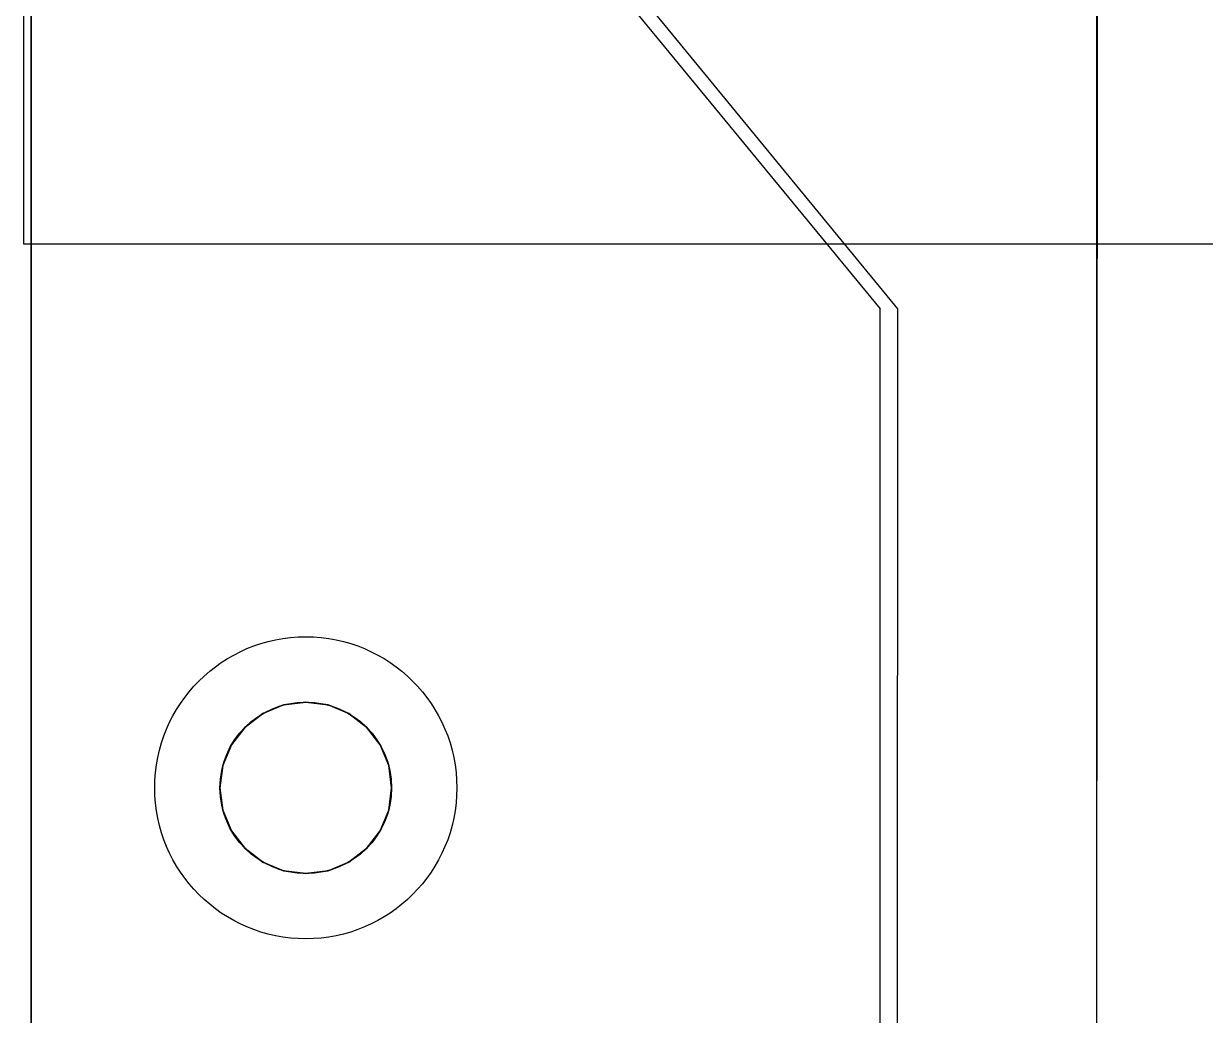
# Model space of a CAD drawing. Header units: millimetres. Extents: x -658 to 1307, y -81 to 472.
# Drawn here: x 595.17 to 629.58, y 388.14 to 417.04 of the extents above; entities that cross this region are included whole.
import ezdxf

# ---------------------------------------------------------------- set-up
doc = ezdxf.new("R2010")
doc.units = ezdxf.units.MM
doc.layers.get('0').update_dxf_attribs({"true_color": 0xffffff})
for name, color, linetype, true_color in [('a', 7, 'Continuous', 0xffffff), ('gears', 134, 'Continuous', 0x009987), ('Layer2', 36, 'Continuous', 0x664400), ('Layer3', 134, 'Continuous', 0x009987), ('Layer4', 252, 'Continuous', 0x777799), ('Layer5', 134, 'Continuous', 0x009987), ('version_135', 190, 'Continuous', 0x9900ff)]:
    doc.layers.add(name, color=color, linetype=linetype, true_color=true_color)

# ---------------------------------------------------------------- blocks, each defined once
blk = doc.blocks.new('Group_21')
for p, q in [((0, -10.314, 0), (0, 64.063, 0.003)), ((0, -10.314, -4.5), (0, 64.063, -4.497)), ((8, 42.349, 0.002), (8, 42.349, -4.498)), ((6.75, 42.015, 0.002), (6.75, 42.015, -4.498)), ((7.353, 42.264, 0.002), (7.353, 42.264, -4.498)), ((8.647, 42.264, 0.002), (8.647, 42.264, -4.498)), ((8.95, 42.139, 0.002), (8.95, 42.139, -4.498)), ((9.25, 42.015, 0.002), (9.25, 42.015, -4.498)), ((6.232, 41.617, 0.002), (6.232, 41.617, -4.498)), ((9.768, 41.617, 0.002), (9.768, 41.617, -4.498)), ((5.835, 41.099, 0.002), (5.835, 41.099, -4.498)), ((10.165, 41.099, 0.002), (10.165, 41.099, -4.498)), ((5.585, 40.496, 0.002), (5.585, 40.497, -4.498)), ((10.415, 40.496, 0.002), (10.415, 40.497, -4.498)), ((5.5, 39.849, 0.002), (5.5, 39.849, -4.498)), ((10.5, 39.849, 0.002), (10.5, 39.849, -4.498)), ((5.585, 39.202, 0.002), (5.585, 39.202, -4.498)), ((10.415, 39.202, 0.002), (10.415, 39.202, -4.498)), ((5.835, 38.599, 0.002), (5.835, 38.599, -4.498)), ((10.165, 38.599, 0.002), (10.165, 38.599, -4.498)), ((6.232, 38.082, 0.002), (6.232, 38.082, -4.498)), ((9.768, 38.082, 0.002), (9.768, 38.082, -4.498)), ((6.75, 37.684, 0.002), (6.75, 37.684, -4.498)), ((7.05, 37.56, 0.002), (7.049, 37.56, -4.498)), ((9.25, 37.684, 0.002), (9.25, 37.684, -4.498)), ((7.353, 37.435, 0.002), (7.353, 37.435, -4.498)), ((8, 37.349, 0.002), (8, 37.349, -4.498)), ((8.647, 37.435, 0.002), (8.647, 37.435, -4.498))]:
    blk.add_line(p, q)
blk.add_polyline3d([(10.5, 39.849, 0.002), (10.415, 40.496, 0.002), (10.165, 41.099, 0.002), (9.768, 41.617, 0.002), (9.25, 42.015, 0.002), (8.95, 42.139, 0.002), (8.647, 42.264, 0.002), (8, 42.349, 0.002), (7.353, 42.264, 0.002), (6.75, 42.015, 0.002), (6.232, 41.617, 0.002), (5.835, 41.099, 0.002), (5.585, 40.496, 0.002), (5.5, 39.849, 0.002), (5.585, 39.202, 0.002), (5.835, 38.599, 0.002), (6.232, 38.082, 0.002), (6.75, 37.684, 0.002), (7.05, 37.56, 0.002), (7.353, 37.435, 0.002), (8, 37.349, 0.002), (8.647, 37.435, 0.002), (9.25, 37.684, 0.002), (9.768, 38.082, 0.002), (10.165, 38.599, 0.002), (10.415, 39.202, 0.002), (10.5, 39.849, 0.002)], close=True)
at = {"extrusion": (1.90946e-06, -7.12619e-06, 1)}
blk.add_circle((8, 39.849, -4.499), 2.5, dxfattribs=at)
blk = doc.blocks.new('Group_6')
at = {"color": 7, "true_color": 0xffffff}
for p, q in [((66.168, 89.189, 0.001), (66.168, 6.143, 0)), ((66.168, 89.189, 5.001), (66.168, 6.143, 5)), ((83.318, 77.298, 0), (72.469, 64.109, 0)), ((83.318, 77.298, 5), (72.469, 64.109, 5)), ((97.2, 74.366, 0), (97.2, 0)), ((97.2, 74.366, 5), (97.2, 0, 5)), ((72.469, 34.228, 0), (72.469, 64.109, 0)), ((72.469, 34.228, 5), (72.469, 64.109, 5)), ((72.469, 64.109, 0), (72.469, 64.109, 5)), ((89.2, 54.553, 0), (89.2, 54.553, 5)), ((85.389, 52.353, 0), (85.389, 52.353, 5)), ((93.011, 52.353, 0), (93.011, 52.353, 5)), ((85.389, 47.953, 0), (85.389, 47.953, 5)), ((93.011, 47.953, 0), (93.011, 47.953, 5)), ((89.2, 45.753, 0), (89.2, 45.753, 5))]:
    blk.add_line(p, q, dxfattribs=at)
at = {"color": 7, "true_color": 0xffffff, "extrusion": (4.87328e-17, -8.44077e-17, -1)}
for centre in [(-89.2, 50.153, 0), (-89.2, 50.153, -5)]:
    blk.add_circle(centre, 4.4, dxfattribs=at)
blk = doc.blocks.new('Group_23')
for p, q in [((11.868, 52.903, 0), (1.586, 65.439, 0)), ((11.868, 52.903, 3.2), (1.586, 65.439, 3.2)), ((17.63, -5.06, 0), (17.676, 64.36, 0)), ((17.63, -5.06, 3.2), (17.676, 64.36, 3.2)), ((11.868, 52.903, 0), (11.868, 52.903, 3.2))]:
    blk.add_line(p, q)
at = {"layer": 'a'}
for p, q in [((11.846, 19.076, 0), (11.868, 52.903, 0)), ((11.846, 19.076, 3.2), (11.868, 52.903, 3.2))]:
    blk.add_line(p, q, dxfattribs=at)
blk = doc.blocks.new('Group_25')
at = {"color": 7, "true_color": 0xffffff}
for p, q in [((11, 64.052, 0.004), (11, -10.314, 0.003)), ((11, 64.052, 4.504), (11, -10.314, 4.503))]:
    blk.add_line(p, q, dxfattribs=at)
for p, q in [((19, 42.338, 0.004), (19, 42.338, 4.504)), ((17.75, 42.003, 0.004), (17.75, 42.003, 4.504)), ((18.353, 42.253, 0.004), (18.353, 42.253, 4.504)), ((19.647, 42.253, 0.004), (19.647, 42.253, 4.504)), ((20.25, 42.003, 0.004), (20.25, 42.003, 4.504)), ((17.232, 41.606, 0.004), (17.232, 41.606, 4.504)), ((20.768, 41.606, 0.004), (20.768, 41.606, 4.504)), ((16.835, 41.088, 0.004), (16.835, 41.088, 4.504)), ((21.165, 41.088, 0.004), (21.165, 41.088, 4.504)), ((16.566, 40.341, 0.004), (16.566, 40.341, 4.504)), ((16.585, 40.485, 0.004), (16.585, 40.485, 4.504)), ((21.415, 40.485, 0.004), (21.415, 40.485, 4.504)), ((16.5, 39.838, 0.004), (16.5, 39.838, 4.504)), ((21.5, 39.838, 0.004), (21.5, 39.838, 4.504)), ((21.434, 39.336, 0.004), (21.434, 39.336, 4.504)), ((16.585, 39.191, 0.004), (16.585, 39.191, 4.504)), ((21.415, 39.191, 0.004), (21.415, 39.191, 4.504)), ((16.835, 38.588, 0.004), (16.835, 38.588, 4.504)), ((21.165, 38.588, 0.004), (21.165, 38.588, 4.504)), ((17.232, 38.07, 0.004), (17.232, 38.071, 4.504)), ((20.768, 38.07, 0.004), (20.768, 38.071, 4.504)), ((17.75, 37.673, 0.004), (17.75, 37.673, 4.504)), ((20.25, 37.673, 0.004), (20.25, 37.673, 4.504)), ((18.353, 37.423, 0.004), (18.353, 37.424, 4.504)), ((19, 37.338, 0.004), (19, 37.338, 4.504)), ((19.647, 37.423, 0.004), (19.647, 37.424, 4.504))]:
    blk.add_line(p, q)
for points in [[(18.353, 42.253, 0.004), (19, 42.338, 0.004), (19.647, 42.253, 0.004), (20.25, 42.003, 0.004), (20.768, 41.606, 0.004), (21.165, 41.088, 0.004), (21.415, 40.485, 0.004), (21.5, 39.838, 0.004), (21.434, 39.336, 0.004), (21.415, 39.191, 0.004), (21.165, 38.588, 0.004), (20.768, 38.07, 0.004), (20.25, 37.673, 0.004), (19.647, 37.423, 0.004), (19, 37.338, 0.004), (18.353, 37.423, 0.004), (17.75, 37.673, 0.004), (17.232, 38.07, 0.004), (16.835, 38.588, 0.004), (16.585, 39.191, 0.004), (16.5, 39.838, 0.004), (16.566, 40.341, 0.004), (16.585, 40.485, 0.004), (16.835, 41.088, 0.004), (17.232, 41.606, 0.004), (17.75, 42.003, 0.004), (18.353, 42.253, 0.004)], [(21.165, 38.588, 4.504), (20.768, 38.071, 4.504), (20.25, 37.673, 4.504), (19.647, 37.424, 4.504), (19, 37.338, 4.504), (18.353, 37.424, 4.504), (17.75, 37.673, 4.504), (17.232, 38.071, 4.504), (16.835, 38.588, 4.504), (16.585, 39.191, 4.504), (16.5, 39.838, 4.504), (16.566, 40.341, 4.504), (16.585, 40.485, 4.504), (16.835, 41.088, 4.504), (17.232, 41.606, 4.504), (17.75, 42.003, 4.504), (18.353, 42.253, 4.504), (19, 42.338, 4.504), (19.647, 42.253, 4.504), (20.25, 42.003, 4.504), (20.768, 41.606, 4.504), (21.165, 41.088, 4.504), (21.415, 40.485, 4.504), (21.5, 39.838, 4.504), (21.434, 39.336, 4.504), (21.415, 39.191, 4.504), (21.165, 38.588, 4.504)]]:
    blk.add_polyline3d(points, close=True, dxfattribs=at)
blk = doc.blocks.new('Group_29')
at = {"color": 7, "true_color": 0xffffff}
for p, q in [((0, 74.888, 0.004), (0, -15.48, 0.006)), ((0, 74.888, 3.204), (0, -15.48, 3.206))]:
    blk.add_line(p, q, dxfattribs=at)
for p, q in [((8, 37.173, 0.005), (8, 37.173, 3.205)), ((6.75, 36.838, 0.005), (6.75, 36.838, 3.205)), ((7.353, 37.088, 0.005), (7.353, 37.088, 3.205)), ((8.647, 37.088, 0.005), (8.647, 37.088, 3.205)), ((9.25, 36.838, 0.005), (9.25, 36.838, 3.205)), ((6.232, 36.44, 0.005), (6.232, 36.441, 3.205)), ((9.768, 36.44, 0.005), (9.768, 36.441, 3.205)), ((5.835, 35.923, 0.005), (5.835, 35.923, 3.205)), ((10.165, 35.923, 0.005), (10.165, 35.923, 3.205)), ((5.585, 35.32, 0.005), (5.585, 35.32, 3.205)), ((10.415, 35.32, 0.005), (10.415, 35.32, 3.205)), ((5.5, 34.673, 0.005), (5.5, 34.673, 3.205)), ((10.5, 34.673, 0.005), (10.5, 34.673, 3.205)), ((5.585, 34.026, 0.005), (5.585, 34.026, 3.205)), ((10.415, 34.026, 0.005), (10.415, 34.026, 3.205)), ((5.835, 33.423, 0.005), (5.835, 33.423, 3.205)), ((10.165, 33.423, 0.005), (10.165, 33.423, 3.205)), ((6.232, 32.905, 0.005), (6.232, 32.905, 3.205)), ((9.768, 32.905, 0.005), (9.768, 32.905, 3.205)), ((6.75, 32.508, 0.005), (6.75, 32.508, 3.205)), ((9.25, 32.508, 0.005), (9.25, 32.508, 3.205)), ((7.353, 32.258, 0.005), (7.353, 32.258, 3.205)), ((8, 32.173, 0.005), (8, 32.173, 3.205)), ((8.647, 32.258, 0.005), (8.647, 32.258, 3.205))]:
    blk.add_line(p, q)
for centre in [(8, 34.673, 0.005), (8, 34.673, 3.205)]:
    blk.add_circle(centre, 2.5, dxfattribs=at)
blk = doc.blocks.new('Group_31')
at = {"color": 7, "true_color": 0xffffff}
for p, q in [((0, 15.817, 0.004), (0, 0, 0.003)), ((0, 15.816, 4.504), (0, -0.001, 4.503)), ((0, 0, 0.003), (97.2, 0, 0.003)), ((0, 0, 0.003), (0, -0.001, 4.503)), ((0, -0.001, 4.503), (97.2, -0.001, 4.503))]:
    blk.add_line(p, q, dxfattribs=at)

msp = doc.modelspace()

# ---------------------------------------------------------------- block references
at = {"layer": 'gears'}
msp.add_blockref('Group_23', (608.765, 355.821, -8.769), dxfattribs=at)
at = {"layer": 'Layer2', "extrusion": (0, 0, -1), "zscale": -1}
msp.add_blockref('Group_6', (-692.585, 344.619, 9.5), dxfattribs=at)
at = {"layer": 'Layer3'}
msp.add_blockref('Group_25', (584.385, 354.933, -14.003), dxfattribs=at)
at = {"layer": 'Layer4'}
msp.add_blockref('Group_29', (595.385, 360.098, -17.206), dxfattribs=at)
at = {"layer": 'Layer5'}
msp.add_blockref('Group_31', (595.167, 410.624, -21.704), dxfattribs=at)
at = {"layer": 'version_135'}
msp.add_blockref('Group_21', (595.385, 354.922, 0.001), dxfattribs=at)

doc.saveas('drawing.dxf')
